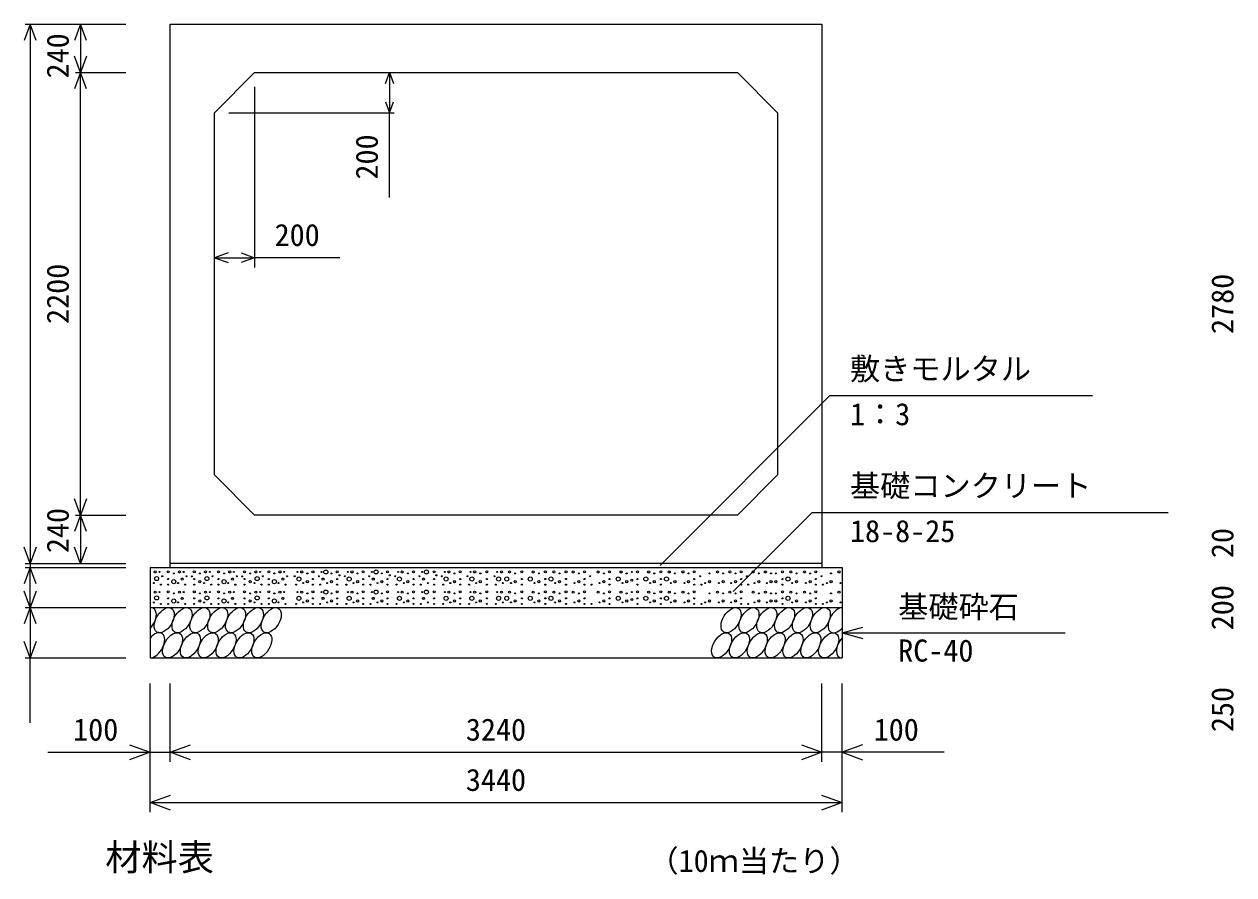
# Model space of a CAD drawing. Units: millimetres, scale not verified. Extents: x -100800 to 100800, y -35640 to 35640.
# Drawn here: x 47414 to 53427, y -4078 to 150 of the extents above; entities that cross this region are included whole.
import ezdxf
from ezdxf.enums import TextEntityAlignment as Align

# ---------------------------------------------------------------- set-up
doc = ezdxf.new("R2010")
doc.units = ezdxf.units.MM
doc.header["$LTSCALE"] = 120
for name, color, linetype, lineweight in [('0-0_DIM', 7, 'Continuous', 25), ('0-2_HATCH', 6, 'Continuous', 25), ('0-5_OUTLINE', 3, 'Continuous', 25), ('0-7_TXT', 7, 'Continuous', 25)]:
    doc.layers.add(name, color=color, linetype=linetype, lineweight=lineweight)
doc.styles.add('ＭＳ ゴシック', font='')
doc.styles.get('ＭＳ ゴシック').set_extended_font_data('MS Gothic')

msp = doc.modelspace()

# ---------------------------------------------------------------- linework, layer by layer
at = {"layer": '0-0_DIM'}
for p, q in [((47419, 150.3), (47919.1, 150.3)), ((47443, 150.3), (47443, -2529.7)), ((47693, 150.3), (47693, -89.7)), ((47669, -89.7), (47919.1, -89.7)), ((47693, -2289.7), (47693, -89.7)), ((49229.5, -89.7), (49229.5, -289.7)), ((48559.1, -161.7), (48559.1, -1058.3)), ((48431.1, -289.7), (49253.5, -289.7)), ((49229.5, -710.5), (49229.5, -289.7)), ((48359.1, -1010.3), (48559.1, -1010.3)), ((48983.2, -1010.3), (48559.1, -1010.3)), ((51419, -1695.8), (50574.9, -2539.8)), ((51419, -1695.8), (52724.7, -1695.8)), ((51331.3, -2276.9), (50938.5, -2669.7)), ((51331.3, -2276.9), (53100.3, -2276.9)), ((47669, -2289.7), (47919.1, -2289.7)), ((47693, -2289.7), (47693, -2529.7)), ((47419, -2529.7), (47919.1, -2529.7)), ((47419, -2549.7), (47919.1, -2549.7)), ((47443, -2529.7), (47443, -2549.7)), ((47443, -2749.7), (47443, -2549.7)), ((47419, -2749.7), (47919.1, -2749.7)), ((47443, -2749.7), (47443, -2999.7)), ((51479.1, -2874.7), (51583.4, -2846.7)), ((51479.1, -2874.7), (52588, -2874.7)), ((51479.1, -2874.7), (51583.4, -2902.7)), ((47419, -2999.7), (47919.1, -2999.7)), ((47443, -3321.8), (47443, -2999.7)), ((48039.1, -3766.9), (48039.1, -3127.3)), ((48139.1, -3516.9), (48139.1, -3127.3)), ((51379.1, -3516.9), (51379.1, -3127.3)), ((51479.1, -3766.9), (51479.1, -3127.3)), ((47531.1, -3468.9), (48039.1, -3468.9)), ((48039.1, -3468.9), (48139.1, -3468.9)), ((48139.1, -3468.9), (51379.1, -3468.9)), ((48039.1, -3718.9), (51479.1, -3718.9))]:
    msp.add_line(p, q, dxfattribs=at)
for points in [[(47472.6, 69.1), (47443, 150.3), (47413.5, 69.1)], [(47722.6, 69.1), (47693, 150.3), (47663.5, 69.1)], [(47722.6, -8.5), (47693, -89.7), (47663.5, -8.5)], [(47722.6, -170.9), (47693, -89.7), (47663.5, -170.9)], [(49209.8, -143.8), (49229.5, -89.7), (49249.2, -143.8)], [(49209.8, -235.6), (49229.5, -289.7), (49249.2, -235.6)], [(48426.8, -985.7), (48359.1, -1010.3), (48426.8, -1035)], [(48491.4, -985.7), (48559.1, -1010.3), (48491.4, -1035)], [(47722.6, -2208.5), (47693, -2289.7), (47663.5, -2208.5)], [(47722.6, -2370.9), (47693, -2289.7), (47663.5, -2370.9)], [(47472.6, -2448.5), (47443, -2529.7), (47413.5, -2448.5)], [(47722.6, -2448.5), (47693, -2529.7), (47663.5, -2448.5)], [(47472.6, -2630.9), (47443, -2549.7), (47413.5, -2630.9)], [(47472.6, -2668.5), (47443, -2749.7), (47413.5, -2668.5)], [(47472.6, -2830.9), (47443, -2749.7), (47413.5, -2830.9)], [(47472.6, -2918.5), (47443, -2999.7), (47413.5, -2918.5)], [(47937.6, -3432), (48039.1, -3468.9), (47937.6, -3505.9)], [(48240.6, -3505.9), (48139.1, -3468.9), (48240.6, -3432)], [(51277.6, -3432), (51379.1, -3468.9), (51277.6, -3505.9)], [(51987.1, -3468.9), (51479.1, -3468.9), (51379.1, -3468.9)], [(51580.6, -3432), (51479.1, -3468.9), (51580.6, -3505.9)], [(48140.6, -3755.9), (48039.1, -3718.9), (48140.6, -3682)], [(51377.6, -3682), (51479.1, -3718.9), (51377.6, -3755.9)]]:
    msp.add_lwpolyline(points, dxfattribs=at)
at = {"layer": '0-2_HATCH'}
for centre, radius in [((48065.1, -2572.5), 5), ((48086.2, -2572.5), 2.5), ((48129.1, -2571.6), 5), ((48157.1, -2579.5), 2.5), ((48185.1, -2572.5), 5), ((48206.2, -2572.5), 2.5), ((48259.1, -2571.6), 5), ((48287.1, -2579.5), 2.5), ((48315.1, -2572.5), 5), ((48336.2, -2572.5), 2.5), ((48379.1, -2571.6), 5), ((48407.1, -2579.5), 2.5), ((48435.1, -2572.5), 5), ((48456.2, -2572.5), 2.5), ((48509.1, -2571.6), 5), ((48537.1, -2579.5), 2.5), ((48565.1, -2572.5), 5), ((48586.2, -2572.5), 2.5), ((48629.1, -2571.6), 5), ((48657.1, -2579.5), 2.5), ((48685.1, -2572.5), 5), ((48706.2, -2572.5), 2.5), ((48772, -2572.5), 2.5), ((48793.1, -2572.5), 5), ((48821.1, -2579.5), 2.5), ((48849.1, -2571.6), 5), ((48892, -2572.5), 2.5), ((48913.1, -2572.5), 10), ((48941.1, -2579.5), 2.5), ((48969.1, -2571.6), 5), ((49022, -2572.5), 2.5), ((49043.1, -2572.5), 5), ((49071.1, -2579.5), 2.5), ((49099.1, -2571.6), 5), ((49142, -2572.5), 2.5), ((49163.1, -2572.5), 10), ((49191.1, -2579.5), 2.5), ((49219.1, -2571.6), 5), ((49272, -2572.5), 2.5), ((49293.1, -2572.5), 5), ((49321.1, -2579.5), 2.5), ((49349.1, -2571.6), 5), ((49392, -2572.5), 2.5), ((49413.1, -2572.5), 10), ((49451, -2571.6), 5), ((49503.9, -2572.5), 2.5), ((49524.9, -2572.5), 5), ((49552.9, -2579.5), 2.5), ((49581, -2571.6), 5), ((49631.9, -2572.5), 2.5), ((49652.9, -2572.5), 5), ((49681, -2579.5), 2.5), ((49713.9, -2571.6), 5), ((49764.8, -2572.5), 2.5), ((49785.9, -2572.5), 5), ((49826.5, -2572.5), 5), ((49854.6, -2579.5), 2.5), ((49887.5, -2571.6), 5), ((49943.4, -2572.5), 5), ((49971.4, -2579.5), 2.5), ((50004.3, -2571.6), 5), ((50046.1, -2572.5), 5), ((50074.1, -2579.5), 2.5), ((50107, -2571.6), 5), ((50142.3, -2572.5), 5), ((50170.3, -2579.5), 2.5), ((50198.4, -2571.6), 5), ((50267.1, -2572.5), 5), ((50295.1, -2579.5), 2.5), ((50323.2, -2571.6), 5), ((50380.5, -2572.5), 5), ((50408.6, -2579.5), 2.5), ((50434.7, -2572.5), 2.5), ((50462, -2571.6), 5), ((50517.9, -2572.5), 5), ((50546, -2579.5), 2.5), ((50578.9, -2571.6), 5), ((50620.6, -2572.5), 5), ((50648.7, -2579.5), 2.5), ((50688.4, -2572.5), 5), ((50716.4, -2579.5), 2.5), ((50744.5, -2571.6), 5), ((50820.4, -2579.5), 2.5), ((50860.2, -2572.5), 5), ((50888.2, -2579.5), 2.5), ((50921.3, -2572.5), 5), ((50949.3, -2579.5), 2.5), ((50977.3, -2571.6), 5), ((51036.9, -2572.5), 5), ((51065, -2579.5), 2.5), ((51098, -2572.5), 5), ((51126.1, -2579.5), 2.5), ((51150, -2579.5), 2.5), ((51182.9, -2571.6), 5), ((51224.6, -2572.5), 5), ((51252.6, -2579.5), 2.5), ((51292.4, -2572.5), 5), ((51320.4, -2579.5), 2.5), ((51348.5, -2571.6), 5), ((51424.4, -2579.5), 2.5), ((51464.1, -2572.5), 5), ((48058.1, -2627.7), 2.5), ((48071.7, -2605.5), 10), ((48093.2, -2635.6), 2.5), ((48100.2, -2593.5), 2.5), ((48129.1, -2607.5), 2.5), ((48129.1, -2635.6), 2.5), ((48157.1, -2620.7), 10), ((48178.1, -2627.7), 2.5), ((48199.2, -2607.5), 5), ((48213.2, -2635.6), 2.5), ((48220.2, -2593.5), 2.5), ((48246.7, -2594.4), 2.5), ((48259.1, -2607.5), 2.5), ((48259.1, -2635.6), 2.5), ((48287.1, -2620.7), 5), ((48308.1, -2627.7), 2.5), ((48321.7, -2605.5), 10), ((48343.2, -2635.6), 2.5), ((48350.2, -2593.5), 2.5), ((48379.1, -2607.5), 2.5), ((48379.1, -2635.6), 2.5), ((48407.1, -2620.7), 10), ((48428.1, -2627.7), 2.5), ((48449.2, -2607.5), 5), ((48463.2, -2635.6), 2.5), ((48470.2, -2593.5), 2.5), ((48496.7, -2594.4), 2.5), ((48509.1, -2607.5), 2.5), ((48509.1, -2635.6), 2.5), ((48537.1, -2620.7), 5), ((48558.1, -2627.7), 2.5), ((48571.7, -2605.5), 10), ((48593.2, -2635.6), 2.5), ((48600.2, -2593.5), 2.5), ((48629.1, -2607.5), 2.5), ((48629.1, -2635.6), 2.5), ((48657.1, -2620.7), 10), ((48678.1, -2627.7), 2.5), ((48699.2, -2607.5), 5), ((48713.2, -2635.6), 2.5), ((48720.2, -2593.5), 2.5), ((48758, -2593.5), 2.5), ((48765, -2635.6), 2.5), ((48779, -2607.5), 10), ((48800.1, -2627.7), 2.5), ((48821.1, -2620.7), 5), ((48849.1, -2607.5), 2.5), ((48849.1, -2635.6), 2.5), ((48878, -2593.5), 2.5), ((48885, -2635.6), 2.5), ((48899, -2607.5), 5), ((48920.1, -2627.7), 2.5), ((48941.1, -2620.7), 5), ((48969.1, -2607.5), 2.5), ((48969.1, -2635.6), 2.5), ((48980.5, -2589.2), 2.5), ((49008, -2593.5), 2.5), ((49015, -2635.6), 2.5), ((49029, -2607.5), 10), ((49050.1, -2627.7), 2.5), ((49071.1, -2620.7), 5), ((49099.1, -2607.5), 2.5), ((49099.1, -2635.6), 2.5), ((49128, -2593.5), 2.5), ((49135, -2635.6), 2.5), ((49149, -2607.5), 5), ((49170.1, -2627.7), 2.5), ((49191.1, -2620.7), 5), ((49219.1, -2607.5), 2.5), ((49219.1, -2635.6), 2.5), ((49230.5, -2589.2), 2.5), ((49258, -2593.5), 2.5), ((49265, -2635.6), 2.5), ((49279, -2607.5), 10), ((49300.1, -2627.7), 2.5), ((49321.1, -2620.7), 5), ((49349.1, -2607.5), 2.5), ((49349.1, -2635.6), 2.5), ((49378, -2593.5), 2.5), ((49385, -2635.6), 2.5), ((49399, -2607.5), 5), ((49420.1, -2627.7), 2.5), ((49451, -2607.5), 2.5), ((49451, -2635.6), 2.5), ((49462.3, -2589.2), 2.5), ((49489.8, -2593.5), 2.5), ((49496.8, -2635.6), 2.5), ((49510.9, -2607.5), 10), ((49531.9, -2627.7), 2.5), ((49552.9, -2620.7), 5), ((49581, -2607.5), 2.5), ((49581, -2635.6), 2.5), ((49617.9, -2593.5), 2.5), ((49624.9, -2635.6), 2.5), ((49638.9, -2607.5), 10), ((49660, -2627.7), 2.5), ((49681, -2620.7), 5), ((49713.9, -2607.5), 2.5), ((49713.9, -2635.6), 2.5), ((49750.8, -2593.5), 2.5), ((49757.8, -2635.6), 2.5), ((49771.9, -2607.5), 10), ((49792.9, -2627.7), 2.5), ((49812.5, -2607.5), 10), ((49833.6, -2627.7), 2.5), ((49854.6, -2620.7), 5), ((49887.5, -2607.5), 2.5), ((49887.5, -2635.6), 2.5), ((49929.4, -2607.5), 10), ((49950.4, -2627.7), 2.5), ((49971.4, -2620.7), 5), ((50004.3, -2607.5), 2.5), ((50004.3, -2635.6), 2.5), ((50032.1, -2607.5), 10), ((50053.1, -2627.7), 2.5), ((50074.1, -2620.7), 5), ((50107, -2607.5), 2.5), ((50107, -2635.6), 2.5), ((50149.3, -2627.7), 2.5), ((50170.3, -2620.7), 5), ((50198.4, -2607.5), 2.5), ((50198.4, -2635.6), 2.5), ((50227.2, -2593.5), 2.5), ((50234.2, -2635.6), 2.5), ((50274.1, -2627.7), 2.5), ((50295.1, -2620.7), 5), ((50323.2, -2607.5), 2.5), ((50323.2, -2635.6), 2.5), ((50366.5, -2607.5), 10), ((50387.5, -2627.7), 2.5), ((50408.6, -2620.7), 5), ((50434.7, -2613.7), 5), ((50462, -2607.5), 2.5), ((50462, -2635.6), 2.5), ((50503.9, -2607.5), 10), ((50525, -2627.7), 2.5), ((50546, -2620.7), 5), ((50578.9, -2607.5), 2.5), ((50578.9, -2635.6), 2.5), ((50606.6, -2607.5), 10), ((50627.6, -2627.7), 2.5), ((50648.7, -2620.7), 5), ((50695.4, -2627.7), 2.5), ((50716.4, -2620.7), 5), ((50744.5, -2607.5), 2.5), ((50744.5, -2635.6), 2.5), ((50773.4, -2593.5), 2.5), ((50780.4, -2635.6), 2.5), ((50799.4, -2627.7), 2.5), ((50820.4, -2620.7), 5), ((50867.2, -2627.7), 2.5), ((50888.2, -2620.7), 5), ((50928.3, -2627.7), 2.5), ((50949.3, -2620.7), 5), ((50977.3, -2607.5), 2.5), ((50977.3, -2635.6), 2.5), ((51006.2, -2593.5), 2.5), ((51013.2, -2635.6), 2.5), ((51044, -2627.7), 2.5), ((51065, -2620.7), 5), ((51105, -2627.7), 2.5), ((51126.1, -2620.7), 5), ((51150, -2620.7), 5), ((51182.9, -2607.5), 2.5), ((51182.9, -2635.6), 2.5), ((51210.6, -2607.5), 10), ((51231.6, -2627.7), 2.5), ((51252.6, -2620.7), 5), ((51299.4, -2627.7), 2.5), ((51320.4, -2620.7), 5), ((51348.5, -2607.5), 2.5), ((51348.5, -2635.6), 2.5), ((51377.3, -2593.5), 2.5), ((51384.3, -2635.6), 2.5), ((51403.4, -2627.7), 2.5), ((51424.4, -2620.7), 5), ((51471.1, -2627.7), 2.5), ((48065.1, -2672.5), 5), ((48071.7, -2701.6), 10), ((48086.2, -2672.5), 2.5), ((48129.1, -2671.6), 5), ((48129.1, -2703.6), 2.5), ((48157.1, -2679.5), 2.5), ((48185.1, -2672.5), 5), ((48199.2, -2703.6), 5), ((48206.2, -2672.5), 2.5), ((48259.1, -2671.6), 5), ((48259.1, -2703.6), 2.5), ((48287.1, -2679.5), 2.5), ((48315.1, -2672.5), 5), ((48321.7, -2701.6), 10), ((48336.2, -2672.5), 2.5), ((48379.1, -2671.6), 5), ((48379.1, -2703.6), 2.5), ((48407.1, -2679.5), 2.5), ((48435.1, -2672.5), 5), ((48449.2, -2703.6), 5), ((48456.2, -2672.5), 2.5), ((48509.1, -2671.6), 5), ((48509.1, -2703.6), 2.5), ((48537.1, -2679.5), 2.5), ((48565.1, -2672.5), 5), ((48571.7, -2701.6), 10), ((48586.2, -2672.5), 2.5), ((48629.1, -2671.6), 5), ((48629.1, -2703.6), 2.5), ((48657.1, -2679.5), 2.5), ((48685.1, -2672.5), 5), ((48699.2, -2703.6), 5), ((48706.2, -2672.5), 2.5), ((48779, -2703.6), 10), ((48772, -2672.5), 2.5), ((48793.1, -2672.5), 5), ((48821.1, -2679.5), 2.5), ((48849.1, -2671.6), 5), ((48849.1, -2703.6), 2.5), ((48892, -2672.5), 2.5), ((48899, -2703.6), 5), ((48913.1, -2672.5), 10), ((48941.1, -2679.5), 2.5), ((48969.1, -2671.6), 5), ((48969.1, -2703.6), 2.5), ((49029, -2703.6), 10), ((49022, -2672.5), 2.5), ((49043.1, -2672.5), 5), ((49071.1, -2679.5), 2.5), ((49099.1, -2671.6), 5), ((49099.1, -2703.6), 2.5), ((49142, -2672.5), 2.5), ((49149, -2703.6), 5), ((49163.1, -2672.5), 10), ((49191.1, -2679.5), 2.5), ((49219.1, -2671.6), 5), ((49219.1, -2703.6), 2.5), ((49279, -2703.6), 10), ((49272, -2672.5), 2.5), ((49293.1, -2672.5), 5), ((49321.1, -2679.5), 2.5), ((49349.1, -2671.6), 5), ((49349.1, -2703.6), 2.5), ((49392, -2672.5), 2.5), ((49399, -2703.6), 5), ((49413.1, -2672.5), 10), ((49451, -2671.6), 5), ((49451, -2703.6), 2.5), ((49510.9, -2703.6), 10), ((49503.9, -2672.5), 2.5), ((49524.9, -2672.5), 5), ((49552.9, -2679.5), 2.5), ((49581, -2671.6), 5), ((49581, -2703.6), 2.5), ((49638.9, -2703.6), 10), ((49631.9, -2672.5), 2.5), ((49652.9, -2672.5), 5), ((49681, -2679.5), 2.5), ((49713.9, -2671.6), 5), ((49713.9, -2703.6), 2.5), ((49771.9, -2703.6), 10), ((49764.8, -2672.5), 2.5), ((49785.9, -2672.5), 5), ((49812.5, -2703.6), 10), ((49826.5, -2672.5), 5), ((49854.6, -2679.5), 2.5), ((49887.5, -2671.6), 5), ((49887.5, -2703.6), 2.5), ((49929.4, -2703.6), 10), ((49943.4, -2672.5), 5), ((49971.4, -2679.5), 2.5), ((50004.3, -2671.6), 5), ((50004.3, -2703.6), 2.5), ((50032.1, -2703.6), 10), ((50046.1, -2672.5), 5), ((50074.1, -2679.5), 2.5), ((50107, -2671.6), 5), ((50107, -2703.6), 2.5), ((50142.3, -2672.5), 5), ((50170.3, -2679.5), 2.5), ((50198.4, -2671.6), 5), ((50198.4, -2703.6), 2.5), ((50267.1, -2672.5), 5), ((50295.1, -2679.5), 2.5), ((50323.2, -2671.6), 5), ((50323.2, -2703.6), 2.5), ((50366.5, -2703.6), 10), ((50380.5, -2672.5), 5), ((50408.6, -2679.5), 2.5), ((50434.7, -2709.8), 5), ((50434.7, -2672.5), 2.5), ((50462, -2671.6), 5), ((50462, -2703.6), 2.5), ((50503.9, -2703.6), 10), ((50517.9, -2672.5), 5), ((50546, -2679.5), 2.5), ((50578.9, -2671.6), 5), ((50578.9, -2703.6), 2.5), ((50606.6, -2703.6), 10), ((50620.6, -2672.5), 5), ((50648.7, -2679.5), 2.5), ((50688.4, -2672.5), 5), ((50716.4, -2679.5), 2.5), ((50744.5, -2671.6), 5), ((50744.5, -2703.6), 2.5), ((50820.4, -2679.5), 2.5), ((50860.2, -2672.5), 5), ((50888.2, -2679.5), 2.5), ((50921.3, -2672.5), 5), ((50949.3, -2679.5), 2.5), ((50977.3, -2671.6), 5), ((50977.3, -2703.6), 2.5), ((51036.9, -2672.5), 5), ((51065, -2679.5), 2.5), ((51098, -2672.5), 5), ((51126.1, -2679.5), 2.5), ((51150, -2679.5), 2.5), ((51182.9, -2671.6), 5), ((51182.9, -2703.6), 2.5), ((51210.6, -2703.6), 10), ((51224.6, -2672.5), 5), ((51252.6, -2679.5), 2.5), ((51292.4, -2672.5), 5), ((51320.4, -2679.5), 2.5), ((51348.5, -2671.6), 5), ((51348.5, -2703.6), 2.5), ((51424.4, -2679.5), 2.5), ((51464.1, -2672.5), 5), ((48058.1, -2723.8), 2.5), ((48093.2, -2731.6), 2.5), ((48129.1, -2731.6), 2.5), ((48157.1, -2716.8), 10), ((48178.1, -2723.8), 2.5), ((48213.2, -2731.6), 2.5), ((48259.1, -2731.6), 2.5), ((48287.1, -2716.8), 5), ((48308.1, -2723.8), 2.5), ((48343.2, -2731.6), 2.5), ((48379.1, -2731.6), 2.5), ((48407.1, -2716.8), 10), ((48428.1, -2723.8), 2.5), ((48463.2, -2731.6), 2.5), ((48509.1, -2731.6), 2.5), ((48537.1, -2716.8), 5), ((48558.1, -2723.8), 2.5), ((48593.2, -2731.6), 2.5), ((48629.1, -2731.6), 2.5), ((48657.1, -2716.8), 10), ((48678.1, -2723.8), 2.5), ((48713.2, -2731.6), 2.5), ((48765, -2731.6), 2.5), ((48800.1, -2723.8), 2.5), ((48821.1, -2716.8), 5), ((48849.1, -2731.6), 2.5), ((48885, -2731.6), 2.5), ((48920.1, -2723.8), 2.5), ((48941.1, -2716.8), 5), ((48969.1, -2731.6), 2.5), ((49015, -2731.6), 2.5), ((49050.1, -2723.8), 2.5), ((49071.1, -2716.8), 5), ((49099.1, -2731.6), 2.5), ((49135, -2731.6), 2.5), ((49170.1, -2723.8), 2.5), ((49191.1, -2716.8), 5), ((49219.1, -2731.6), 2.5), ((49265, -2731.6), 2.5), ((49300.1, -2723.8), 2.5), ((49321.1, -2716.8), 5), ((49349.1, -2731.6), 2.5), ((49385, -2731.6), 2.5), ((49420.1, -2723.8), 2.5), ((49451, -2731.6), 2.5), ((49496.8, -2731.6), 2.5), ((49531.9, -2723.8), 2.5), ((49552.9, -2716.8), 5), ((49581, -2731.6), 2.5), ((49624.9, -2731.6), 2.5), ((49660, -2723.8), 2.5), ((49681, -2716.8), 5), ((49713.9, -2731.6), 2.5), ((49757.8, -2731.6), 2.5), ((49792.9, -2723.8), 2.5), ((49833.6, -2723.8), 2.5), ((49854.6, -2716.8), 5), ((49887.5, -2731.6), 2.5), ((49950.4, -2723.8), 2.5), ((49971.4, -2716.8), 5), ((50004.3, -2731.6), 2.5), ((50053.1, -2723.8), 2.5), ((50074.1, -2716.8), 5), ((50107, -2731.6), 2.5), ((50149.3, -2723.8), 2.5), ((50170.3, -2716.8), 5), ((50198.4, -2731.6), 2.5), ((50234.2, -2731.6), 2.5), ((50274.1, -2723.8), 2.5), ((50295.1, -2716.8), 5), ((50323.2, -2731.6), 2.5), ((50387.5, -2723.8), 2.5), ((50408.6, -2716.8), 5), ((50462, -2731.6), 2.5), ((50525, -2723.8), 2.5), ((50546, -2716.8), 5), ((50578.9, -2731.6), 2.5), ((50627.6, -2723.8), 2.5), ((50648.7, -2716.8), 5), ((50695.4, -2723.8), 2.5), ((50716.4, -2716.8), 5), ((50744.5, -2731.6), 2.5), ((50780.4, -2731.6), 2.5), ((50799.4, -2723.8), 2.5), ((50820.4, -2716.8), 5), ((50867.2, -2723.8), 2.5), ((50888.2, -2716.8), 5), ((50928.3, -2723.8), 2.5), ((50949.3, -2716.8), 5), ((50977.3, -2731.6), 2.5), ((51013.2, -2731.6), 2.5), ((51044, -2723.8), 2.5), ((51065, -2716.8), 5), ((51105, -2723.8), 2.5), ((51126.1, -2716.8), 5), ((51150, -2716.8), 5), ((51182.9, -2731.6), 2.5), ((51231.6, -2723.8), 2.5), ((51252.6, -2716.8), 5), ((51299.4, -2723.8), 2.5), ((51320.4, -2716.8), 5), ((51348.5, -2731.6), 2.5), ((51384.3, -2731.6), 2.5), ((51403.4, -2723.8), 2.5), ((51424.4, -2716.8), 5), ((51471.1, -2723.8), 2.5)]:
    msp.add_circle(centre, radius, dxfattribs=at)
for centre, start_param, end_param in [((48020.8, -2812.2), 4.335544, 6.724593), ((51459.8, -2812.2), 0.419949, 4.357003), ((48062.3, -2937.2), 3.496422, 7.58605), ((51501.4, -2937.2), 1.28053, 3.496422)]:
    msp.add_ellipse(centre, major_axis=(36.4, 58.9), ratio=0.5792, start_param=start_param, end_param=end_param, dxfattribs=at)
for centre in [(48109.5, -2812.2), (48198.2, -2812.2), (48286.9, -2812.2), (48375.6, -2812.2), (48464.3, -2812.2), (48553, -2812.2), (48641.6, -2812.2), (50927.6, -2812.2), (51016.3, -2812.2), (51105, -2812.2), (51193.7, -2812.2), (51282.4, -2812.2), (51371.1, -2812.2), (48151, -2937.2), (48239.7, -2937.2), (48328.4, -2937.2), (48417.1, -2937.2), (48505.8, -2937.2), (48594.5, -2937.2), (50880.5, -2937.2), (50969.2, -2937.2), (51057.9, -2937.2), (51146.6, -2937.2), (51235.3, -2937.2), (51324, -2937.2), (51412.7, -2937.2)]:
    msp.add_ellipse(centre, major_axis=(36.4, 58.9), ratio=0.5792, dxfattribs=at)
at = {"layer": '0-5_OUTLINE'}
for p, q in [((48139.1, -2549.7), (48139.1, 150.3)), ((48139.1, 150.3), (51379.1, 150.3)), ((51379.1, 150.3), (51379.1, -2549.7)), ((48559.1, -89.7), (48359.1, -289.7)), ((48559.1, -89.7), (50959.1, -89.7)), ((50959.1, -89.7), (51159.1, -289.7)), ((48359.1, -2089.7), (48359.1, -289.7)), ((51159.1, -289.7), (51159.1, -2089.7)), ((48359.1, -2089.7), (48559.1, -2289.7)), ((50959.1, -2289.7), (51159.1, -2089.7)), ((50959.1, -2289.7), (48559.1, -2289.7)), ((48039.1, -2549.7), (48039.1, -2999.7)), ((48039.1, -2549.7), (51479.1, -2549.7)), ((51379.1, -2529.7), (48139.1, -2529.7)), ((51479.1, -2549.7), (51479.1, -2999.7)), ((48039.1, -2749.7), (51479.1, -2749.7)), ((48039.1, -2999.7), (51479.1, -2999.7))]:
    msp.add_line(p, q, dxfattribs=at)

# ---------------------------------------------------------------- texts
at = {"layer": '0-0_DIM', "style": 'ＭＳ ゴシック'}
for s, p in [('240', (47668, -119.4)), ('200', (49204.5, -622)), ('2200', (47668, -1339.7)), ('2780', (53458, -1389.7)), ('240', (47668, -2478.9)), ('20', (53458, -2503.8)), ('200', (53458, -2862.2)), ('250', (53458, -3368.5))]:
    msp.add_text(s, height=110, rotation=90, dxfattribs=at).set_placement(p, align=Align.BOTTOM_LEFT)
for s, p in [('200', (48658.3, -985.3)), ('敷きモルタル', (51518.6, -1650.8)), ('1：3', (51518.6, -1876)), ('基礎コンクリート', (51518.6, -2232)), ('18-8-25', (51518.6, -2457.1)), ('基礎砕石', (51758.3, -2833.5)), ('RC-40', (51758.3, -3051.1)), ('100', (47656.7, -3443.9)), ('3240', (49609.1, -3443.9)), ('100', (51636.5, -3443.9)), ('3440', (49609.1, -3693.9))]:
    msp.add_text(s, height=110, dxfattribs=at).set_placement(p, align=Align.BOTTOM_LEFT)
at = {"layer": '0-7_TXT', "style": 'ＭＳ ゴシック'}
for s, height, p in [('材料表', 132, (47816.6, -4096.4)), ('（10ｍ当たり）', 110, (50516.6, -4096.4))]:
    msp.add_text(s, height=height, dxfattribs=at).set_placement(p, align=Align.BOTTOM_LEFT)

doc.saveas('drawing.dxf')
